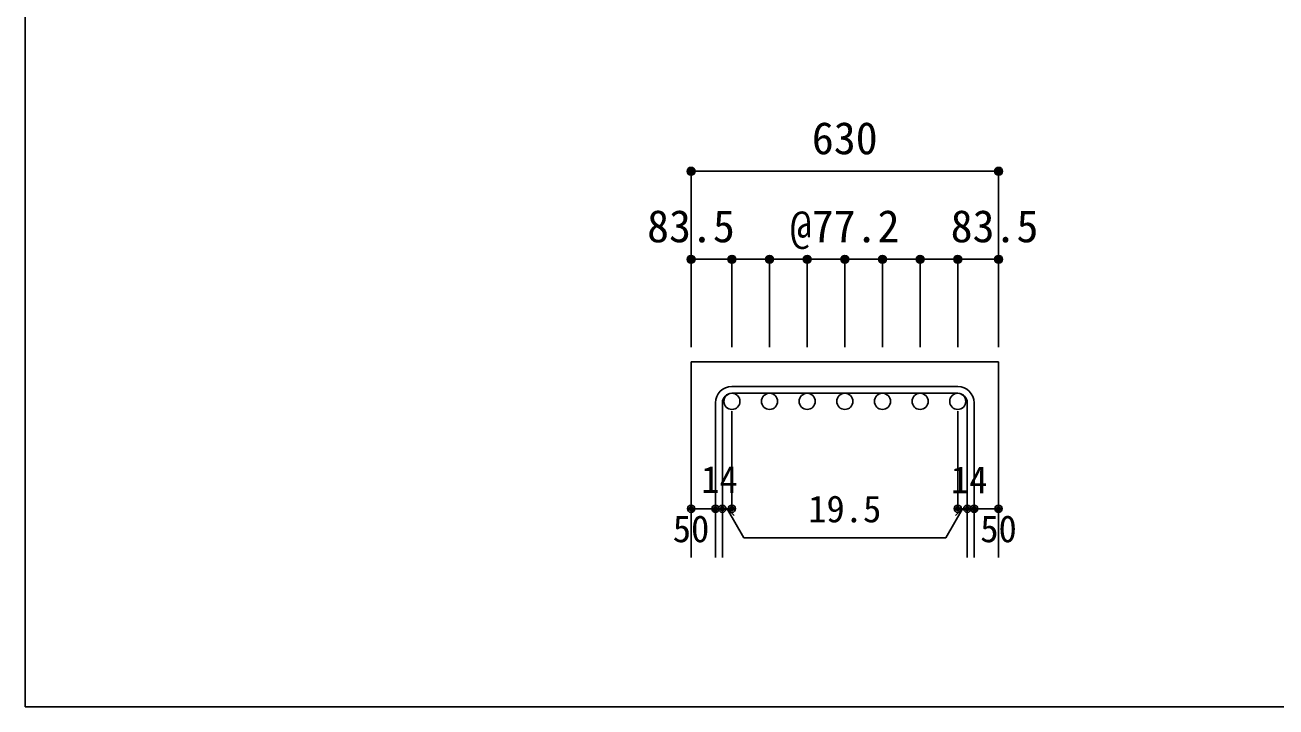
# Model space of a CAD drawing. Units: millimetres at full size, sheet at 1:30; details may follow other scales. Extents: x -5973 to 5954, y -4195 to 4201.
# Drawn here: x -5973 to -3414, y -4195 to -2801 of the extents above; entities that cross this region are included whole.
import ezdxf
from ezdxf.enums import TextEntityAlignment as Align

# ---------------------------------------------------------------- set-up
doc = ezdxf.new("R2010")
doc.units = ezdxf.units.MM
doc.header["$LTSCALE"] = 30
doc.header["$PDMODE"] = 32
doc.header["$PDSIZE"] = 15
for name, color, linetype in [('0-1_躯体線', 2, 'Continuous'), ('0-5_基礎梁筋', 7, 'Continuous'), ('0-6_スタラップ筋', 7, 'Continuous'), ('0-D_寸法', 4, 'Continuous'), ('F-0_枠', 6, 'Continuous')]:
    doc.layers.add(name, color=color, linetype=linetype)
doc.styles.add('ＭＳ ゴシック', font='')
doc.styles.get('ＭＳ ゴシック').set_extended_font_data('MS Gothic')

msp = doc.modelspace()

# ---------------------------------------------------------------- linework, layer by layer
at = {"layer": '0-1_躯体線'}
for p, q in [((-4610.3, -3489.89), (-4610.3, -3889.89)), ((-4610.3, -3489.89), (-3981.3, -3489.89)), ((-3981.3, -3489.89), (-3981.3, -3889.89))]:
    msp.add_line(p, q, dxfattribs=at)
at = {"layer": '0-5_基礎梁筋', "color": 3}
for centre in [(-4526.8, -3570.39), (-4449.8, -3570.39), (-4372.8, -3570.39), (-4295.8, -3570.39), (-4218.8, -3570.39), (-4141.8, -3570.39), (-4064.8, -3570.39)]:
    msp.add_circle(centre, 16.5, dxfattribs=at)
at = {"layer": '0-6_スタラップ筋'}
for p, q in [((-4064.8, -3539.89), (-4526.8, -3539.89)), ((-4064.8, -3553.89), (-4526.8, -3553.89)), ((-4560.3, -3573.39), (-4560.3, -3889.89)), ((-4546.3, -3573.39), (-4546.3, -3889.89)), ((-4045.3, -3573.39), (-4045.3, -3889.89)), ((-4031.3, -3573.39), (-4031.3, -3889.89))]:
    msp.add_line(p, q, dxfattribs=at)
for centre, radius, start, end in [((-4526.8, -3573.39), 33.5, 90, 180), ((-4526.8, -3573.39), 19.5, 90, 180), ((-4064.8, -3573.39), 33.5, 0, 90), ((-4064.8, -3573.39), 19.5, 0, 90)]:
    msp.add_arc(centre, radius, start, end, dxfattribs=at)
at = {"layer": '0-D_寸法'}
for p, q in [((-4610.3, -3099.89), (-4610.3, -3279.89)), ((-4610.3, -3099.89), (-3981.3, -3099.89)), ((-3981.3, -3099.89), (-3981.3, -3279.89)), ((-4526.8, -3279.89), (-4610.3, -3279.89)), ((-4610.3, -3279.89), (-4610.3, -3459.89)), ((-4295.8, -3279.89), (-4526.8, -3279.89)), ((-4526.8, -3279.89), (-4526.8, -3459.89)), ((-4449.8, -3279.89), (-4449.8, -3459.89)), ((-4372.8, -3279.89), (-4372.8, -3459.89)), ((-4295.8, -3279.89), (-4295.8, -3459.89)), ((-4064.8, -3279.89), (-4295.8, -3279.89)), ((-4218.8, -3279.89), (-4218.8, -3459.89)), ((-4141.8, -3279.89), (-4141.8, -3459.89)), ((-3981.3, -3279.89), (-4064.8, -3279.89)), ((-4064.8, -3279.89), (-4064.8, -3459.89)), ((-3981.3, -3279.89), (-3981.3, -3459.89)), ((-4526.8, -3789.89), (-4526.8, -3590.56)), ((-4064.8, -3789.89), (-4064.8, -3590.56)), ((-4610.3, -3789.89), (-4560.3, -3789.89)), ((-4560.3, -3789.89), (-4526.8, -3789.89)), ((-4536.55, -3789.89), (-4522.41, -3804.04)), ((-4536.55, -3789.89), (-4502.33, -3849.17)), ((-4055.05, -3789.89), (-4089.27, -3849.17)), ((-4055.05, -3789.89), (-4069.19, -3804.04)), ((-4064.8, -3789.89), (-3981.3, -3789.89)), ((-4045.3, -3789.89), (-4031.3, -3789.89)), ((-4502.33, -3849.17), (-4089.27, -3849.17))]:
    msp.add_line(p, q, dxfattribs=at)
msp.add_lwpolyline([(-3981.3, -3099.89), (-3981.3, -3279.89), (-3981.3, -3459.89)], dxfattribs=at)
for centre, radius in [((-4610.3, -3099.89), 8), ((-4610.3, -3099.89), 7.2), ((-4610.3, -3099.89), 6.4), ((-4610.3, -3099.89), 5.6), ((-4610.3, -3099.89), 4.8), ((-4610.3, -3099.89), 4), ((-3981.3, -3099.89), 8), ((-3981.3, -3099.89), 7.2), ((-3981.3, -3099.89), 6.4), ((-3981.3, -3099.89), 5.6), ((-3981.3, -3099.89), 4.8), ((-3981.3, -3099.89), 4), ((-4610.3, -3099.89), 3.2), ((-4610.3, -3099.89), 2.4), ((-4610.3, -3099.89), 1.6), ((-4610.3, -3099.89), 0.8), ((-3981.3, -3099.89), 3.2), ((-3981.3, -3099.89), 2.4), ((-3981.3, -3099.89), 1.6), ((-3981.3, -3099.89), 0.8), ((-4610.3, -3279.89), 8), ((-4610.3, -3279.89), 7.2), ((-4610.3, -3279.89), 6.4), ((-4610.3, -3279.89), 5.6), ((-4610.3, -3279.89), 4.8), ((-4526.8, -3279.89), 8), ((-4526.8, -3279.89), 7.2), ((-4526.8, -3279.89), 6.4), ((-4526.8, -3279.89), 5.6), ((-4526.8, -3279.89), 4.8), ((-4449.8, -3279.89), 8), ((-4449.8, -3279.89), 7.2), ((-4449.8, -3279.89), 6.4), ((-4449.8, -3279.89), 5.6), ((-4449.8, -3279.89), 4.8), ((-4372.8, -3279.89), 8), ((-4372.8, -3279.89), 7.2), ((-4372.8, -3279.89), 6.4), ((-4372.8, -3279.89), 5.6), ((-4372.8, -3279.89), 4.8), ((-4295.8, -3279.89), 8), ((-4295.8, -3279.89), 7.2), ((-4295.8, -3279.89), 6.4), ((-4295.8, -3279.89), 5.6), ((-4295.8, -3279.89), 4.8), ((-4218.8, -3279.89), 8), ((-4218.8, -3279.89), 7.2), ((-4218.8, -3279.89), 6.4), ((-4218.8, -3279.89), 5.6), ((-4218.8, -3279.89), 4.8), ((-4141.8, -3279.89), 8), ((-4141.8, -3279.89), 7.2), ((-4141.8, -3279.89), 6.4), ((-4141.8, -3279.89), 5.6), ((-4141.8, -3279.89), 4.8), ((-4064.8, -3279.89), 8), ((-4064.8, -3279.89), 7.2), ((-4064.8, -3279.89), 6.4), ((-4064.8, -3279.89), 5.6), ((-4064.8, -3279.89), 4.8), ((-3981.3, -3279.89), 8), ((-3981.3, -3279.89), 7.2), ((-3981.3, -3279.89), 6.4), ((-3981.3, -3279.89), 5.6), ((-3981.3, -3279.89), 4.8), ((-4610.3, -3279.89), 4), ((-4610.3, -3279.89), 3.2), ((-4610.3, -3279.89), 2.4), ((-4610.3, -3279.89), 1.6), ((-4610.3, -3279.89), 0.8), ((-4526.8, -3279.89), 4), ((-4526.8, -3279.89), 3.2), ((-4526.8, -3279.89), 2.4), ((-4526.8, -3279.89), 1.6), ((-4526.8, -3279.89), 0.8), ((-4449.8, -3279.89), 4), ((-4449.8, -3279.89), 3.2), ((-4449.8, -3279.89), 2.4), ((-4449.8, -3279.89), 1.6), ((-4449.8, -3279.89), 0.8), ((-4372.8, -3279.89), 4), ((-4372.8, -3279.89), 3.2), ((-4372.8, -3279.89), 2.4), ((-4372.8, -3279.89), 1.6), ((-4372.8, -3279.89), 0.8), ((-4295.8, -3279.89), 4), ((-4295.8, -3279.89), 3.2), ((-4295.8, -3279.89), 2.4), ((-4295.8, -3279.89), 1.6), ((-4295.8, -3279.89), 0.8), ((-4218.8, -3279.89), 4), ((-4218.8, -3279.89), 3.2), ((-4218.8, -3279.89), 2.4), ((-4218.8, -3279.89), 1.6), ((-4218.8, -3279.89), 0.8), ((-4141.8, -3279.89), 4), ((-4141.8, -3279.89), 3.2), ((-4141.8, -3279.89), 2.4), ((-4141.8, -3279.89), 1.6), ((-4141.8, -3279.89), 0.8), ((-4064.8, -3279.89), 4), ((-4064.8, -3279.89), 3.2), ((-4064.8, -3279.89), 2.4), ((-4064.8, -3279.89), 1.6), ((-4064.8, -3279.89), 0.8), ((-3981.3, -3279.89), 4), ((-3981.3, -3279.89), 3.2), ((-3981.3, -3279.89), 2.4), ((-3981.3, -3279.89), 1.6), ((-3981.3, -3279.89), 0.8), ((-4610.3, -3789.89), 4), ((-4610.3, -3789.89), 3.6), ((-4610.3, -3789.89), 3.2), ((-4610.3, -3789.89), 2.8), ((-4560.3, -3789.89), 4), ((-4560.3, -3789.89), 3.6), ((-4560.3, -3789.89), 3.2), ((-4560.3, -3789.89), 2.8), ((-4546.3, -3789.89), 4), ((-4546.3, -3789.89), 3.6), ((-4546.3, -3789.89), 3.2), ((-4546.3, -3789.89), 2.8), ((-4526.8, -3789.89), 4), ((-4526.8, -3789.89), 3.6), ((-4526.8, -3789.89), 3.2), ((-4526.8, -3789.89), 2.8), ((-4064.8, -3789.89), 4), ((-4064.8, -3789.89), 3.6), ((-4064.8, -3789.89), 3.2), ((-4064.8, -3789.89), 2.8), ((-4045.3, -3789.89), 4), ((-4045.3, -3789.89), 3.6), ((-4045.3, -3789.89), 3.2), ((-4045.3, -3789.89), 2.8), ((-4031.3, -3789.89), 4), ((-4031.3, -3789.89), 3.6), ((-4031.3, -3789.89), 3.2), ((-4031.3, -3789.89), 2.8), ((-3981.3, -3789.89), 4), ((-3981.3, -3789.89), 3.6), ((-3981.3, -3789.89), 3.2), ((-3981.3, -3789.89), 2.8), ((-4610.3, -3789.89), 2.4), ((-4610.3, -3789.89), 2), ((-4610.3, -3789.89), 1.6), ((-4610.3, -3789.89), 1.2), ((-4610.3, -3789.89), 0.8), ((-4610.3, -3789.89), 0.4), ((-4560.3, -3789.89), 2.4), ((-4560.3, -3789.89), 2), ((-4560.3, -3789.89), 1.6), ((-4560.3, -3789.89), 1.2), ((-4560.3, -3789.89), 0.8), ((-4560.3, -3789.89), 0.4), ((-4546.3, -3789.89), 2.4), ((-4546.3, -3789.89), 2), ((-4546.3, -3789.89), 1.6), ((-4546.3, -3789.89), 1.2), ((-4546.3, -3789.89), 0.8), ((-4546.3, -3789.89), 0.4), ((-4526.8, -3789.89), 2.4), ((-4526.8, -3789.89), 2), ((-4526.8, -3789.89), 1.6), ((-4526.8, -3789.89), 1.2), ((-4526.8, -3789.89), 0.8), ((-4526.8, -3789.89), 0.4), ((-4064.8, -3789.89), 2.4), ((-4064.8, -3789.89), 2), ((-4064.8, -3789.89), 1.6), ((-4064.8, -3789.89), 1.2), ((-4064.8, -3789.89), 0.8), ((-4064.8, -3789.89), 0.4), ((-4045.3, -3789.89), 2.4), ((-4045.3, -3789.89), 2), ((-4045.3, -3789.89), 1.6), ((-4045.3, -3789.89), 1.2), ((-4045.3, -3789.89), 0.8), ((-4045.3, -3789.89), 0.4), ((-4031.3, -3789.89), 2.4), ((-4031.3, -3789.89), 2), ((-4031.3, -3789.89), 1.6), ((-4031.3, -3789.89), 1.2), ((-4031.3, -3789.89), 0.8), ((-4031.3, -3789.89), 0.4), ((-3981.3, -3789.89), 2.4), ((-3981.3, -3789.89), 2), ((-3981.3, -3789.89), 1.6), ((-3981.3, -3789.89), 1.2), ((-3981.3, -3789.89), 0.8), ((-3981.3, -3789.89), 0.4)]:
    msp.add_circle(centre, radius, dxfattribs=at)
at = {"layer": '0-D_寸法', "color": 7}
for p in [(-4610.3, -3099.89), (-3981.3, -3099.89), (-4610.3, -3279.89), (-4526.8, -3279.89), (-4449.8, -3279.89), (-4372.8, -3279.89), (-4295.8, -3279.89), (-4218.8, -3279.89), (-4141.8, -3279.89), (-4064.8, -3279.89), (-3981.3, -3279.89), (-4610.3, -3789.89), (-4560.3, -3789.89), (-4546.3, -3789.89), (-4526.8, -3789.89), (-4064.8, -3789.89), (-4045.3, -3789.89), (-4031.3, -3789.89), (-3981.3, -3789.89)]:
    msp.add_point(p, dxfattribs=at)
at = {"layer": 'F-0_枠'}
for p in [(-5972.88, 4201.15), (5954.1, -4195.24)]:
    msp.add_line(p, (-5972.88, -4195.24), dxfattribs=at)

# ---------------------------------------------------------------- texts
at = {"layer": '0-D_寸法', "style": 'ＭＳ ゴシック'}
for s, height, p in [('630', 65.98, (-4363.3, -3084.89)), ('83.5', 65.98, (-4700.3, -3264.89)), ('@77.2', 65.98, (-4408.3, -3264.89)), ('83.5', 65.98, (-4079.3, -3264.89)), ('14', 54.99, (-4589.73, -3774.13)), ('14', 54.99, (-4078.88, -3774.66)), ('19.5', 54.99, (-4370.8, -3834.17)), ('50', 54.99, (-4647.8, -3874.89)), ('50', 54.99, (-4018.8, -3874.89))]:
    msp.add_text(s, height=height, dxfattribs=at).set_placement(p, align=Align.BOTTOM_LEFT)

doc.saveas('drawing.dxf')
